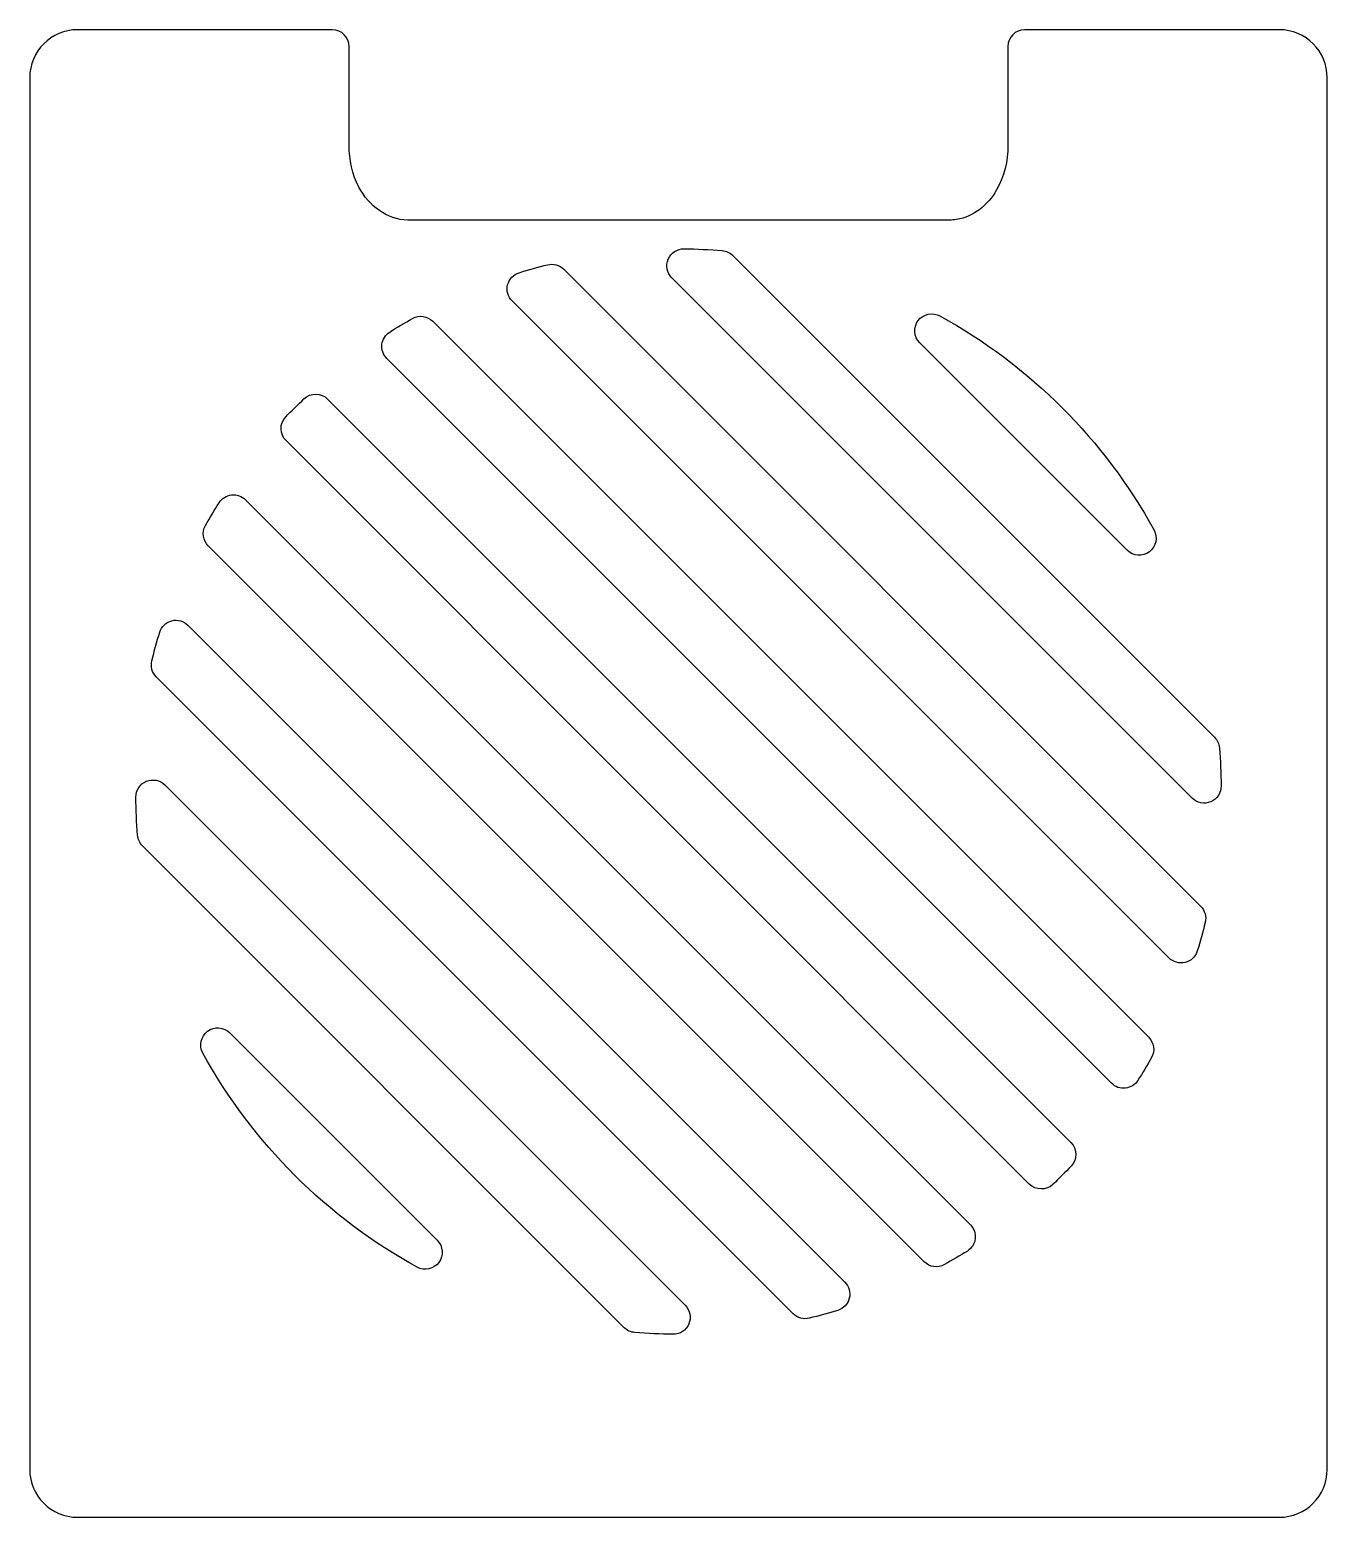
# Model space of a CAD drawing. Header units: millimetres. Extents: x -46 to 46, y -54 to 51.
import ezdxf

# ---------------------------------------------------------------- set-up
doc = ezdxf.new("R2010")
doc.units = ezdxf.units.MM
doc.layers.get('0').update_dxf_attribs({"linetype": 'CONTINUOUS'})

msp = doc.modelspace()

# ---------------------------------------------------------------- linework, layer by layer
for p, q in [((-24.49, 51.15), (-42.5, 51.15)), ((42.49, 51.15), (24.48, 51.15)), ((-23.3, 42.98), (-23.3, 49.96)), ((23.3, 49.96), (23.3, 42.98)), ((-45.89, 47.76), (-45.89, -50.66)), ((45.88, -50.66), (45.88, 47.76)), ((19.15, 37.69), (-19.15, 37.69)), ((-42.5, -54.05), (42.49, -54.05))]:
    msp.add_line(p, q)
for points in [[(36.33, -3.19), (-0.47, 33.61, -0.671883), (0.39, 35.66, -0.017578), (3.09, 35.53, -0.178063), (3.84, 35.19), (37.91, 1.11, -0.178063), (38.26, 0.36, -0.017578), (38.38, -2.33, -0.671883)], [(34.69, -14.49), (-11.77, 31.97, -0.565335), (-11.27, 33.97, -0.013615), (-9.26, 34.53, -0.263072), (-8.12, 34.21), (36.93, -10.84, -0.263072), (37.25, -11.98, -0.013615), (36.69, -14, -0.565335)], [(30.63, -23.36), (-20.64, 27.91, -0.481505), (-20.43, 29.77, -0.012227), (-18.82, 30.73, -0.336312), (-17.38, 30.53), (33.26, -20.1, -0.336312), (33.45, -21.54, -0.012227), (32.49, -23.15, -0.481505)], [(31.73, 14.34), (17.06, 29.01, -0.867767), (18.49, 30.91, -0.142308), (33.63, 15.77, -0.867767)], [(-24.82, 25.03), (27.75, -27.54, -0.407289), (27.77, -29.21, -0.011851), (26.49, -30.5, -0.407289), (24.81, -30.48), (-27.76, 22.09, -0.407289), (-27.78, 23.77, -0.011851), (-26.49, 25.05, -0.407289)], [(17.38, -35.98), (-33.26, 14.65, -0.336312), (-33.46, 16.09, -0.012227), (-32.5, 17.7, -0.481505), (-30.63, 17.91), (20.64, -33.36, -0.481505), (20.43, -35.22, -0.012227), (18.81, -36.18, -0.336312)], [(8.12, -39.66), (-36.94, 5.39, -0.263072), (-37.25, 6.53, -0.013615), (-36.69, 8.55, -0.565335), (-34.7, 9.04), (11.76, -37.42, -0.565335), (11.27, -39.42, -0.013615), (9.25, -39.97, -0.263072)], [(-3.84, -40.64), (-37.91, -6.56, -0.178063), (-38.26, -5.81, -0.017578), (-38.38, -3.12, -0.671883), (-36.33, -2.26), (0.47, -39.06, -0.671883), (-0.39, -41.11, -0.017578), (-3.09, -40.98, -0.178063)], [(-31.74, -19.79), (-17.07, -34.46, -0.867767), (-18.49, -36.36, -0.142308), (-33.64, -21.22, -0.867767)]]:
    msp.add_lwpolyline(points, format="xyb", close=True)
for centre, radius, start, end in [((-42.5, 47.76), 3.39, 90, 180), ((-24.49, 49.96), 1.19, 0, 90), ((24.48, 49.96), 1.19, 90, 180), ((42.49, 47.76), 3.39, 0, 90), ((-42.5, -50.66), 3.39, 180, 270), ((42.49, -50.66), 3.39, -90, 0)]:
    msp.add_arc(centre, radius, start, end)
for points, knots in [([(-19.15, 37.69), (-20.59, 37.69), (-21.92, 38.71), (-22.6, 40.02), (-23.07, 40.91), (-23.3, 41.94), (-23.3, 42.98)], [0, 0, 0, 0, 0.933608, 0.933608, 0.933608, 1.570796, 1.570796, 1.570796, 1.570796]), ([(23.3, 42.98), (23.3, 41.87), (23.03, 40.75), (22.49, 39.82), (21.88, 38.76), (20.87, 37.92), (19.67, 37.73), (19.5, 37.7), (19.32, 37.69), (19.15, 37.69)], [-1.570796, -1.570796, -1.570796, -1.570796, -0.886699, -0.886699, -0.886699, -0.110232, -0.110232, -0.110232, 0, 0, 0, 0])]:
    msp.add_open_spline(points, degree=3, knots=knots)

doc.saveas('drawing.dxf')
